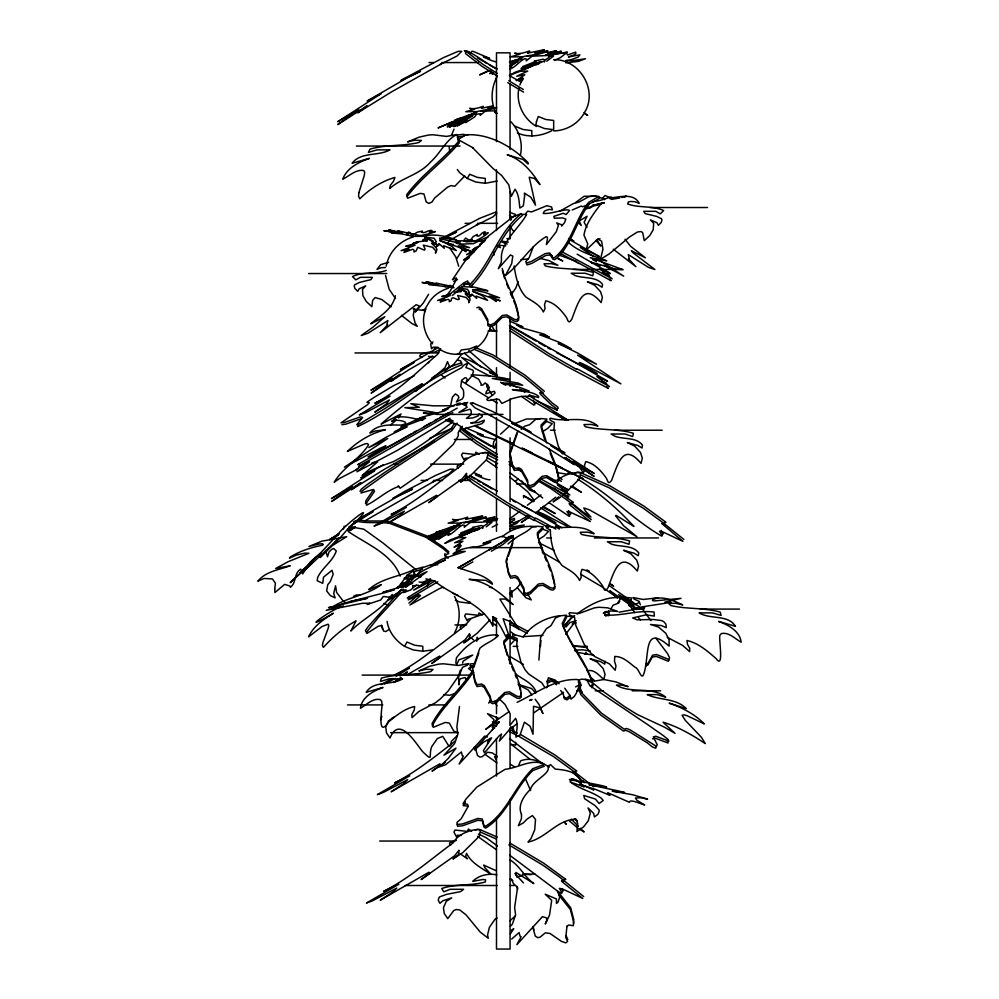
<?xml version="1.0" encoding="UTF-8"?>
<svg xmlns="http://www.w3.org/2000/svg" width="999" height="999" viewBox="0 0 999 999"><rect width="100%" height="100%" fill="white"/><g stroke="black" fill="none" stroke-linecap="round" stroke-linejoin="round"><path stroke-width="1.5" d="M515.671 742.195L515.646 745.129L510.851 744.442M573.663 923.838L573.713 919.43L570.679 907.729L557.442 890.983M514.098 265.896C515.746 276.81 518.119 288.674 525.936 297.053C532.367 301.348 539.959 304.72 543.381 311.975L545.042 308.666L544.555 304.595L545.779 300.849C554.22 302.522 560.651 309.528 565.571 316.196C568.181 319.031 567.669 325.324 571.69 319.455C578.521 301.661 583.516 281.643 601.136 302.572L602.385 297.44L600.549 291.683L594.642 285.264L587.387 281.78L597.889 284.69L602.097 287.225L602.534 284.403C596.528 276.174 583.903 278.808 575.187 275.549L571.178 273.251L585.064 273.239L592.819 275.774L593.406 272.477C577.784 267.732 561.101 269.855 545.304 265.921L544.018 263.798L551.361 263.649L557.942 265.272L548.851 260.539L540.322 258.441M538.898 660.077L540.621 637.3L546.416 628.696L550.936 625.686L555.407 618.081L560.476 615.796L566.383 615.147L562.175 623.601C570.204 645.329 587.699 662.687 593.106 685.414L591.72 687.687M540.447 646.565L540.909 640.496M566.97 926.085L565.784 937.487L567.544 941.495L565.871 942.894L561.313 941.308L550.024 933.478L545.329 932.829L539.984 937.237L537.737 937.661L535.264 936.1L532.629 926.585M414.398 308.504L413.224 315.384L415.097 322.989L417.295 326.336L411.975 323.551L401.448 315.334M466.433 405.494L466.533 404.595L464.036 405.169M357.804 425.474L357.679 426.548C394.418 409.652 424.163 379.121 462.062 364.685L461.575 362.6M459.465 706.53L456.88 727.097L457.867 734.277L454.545 743.681L443.943 755.194L456.006 748.126L448.214 758.491L439.435 766.907L445.604 764.71L461.388 751.96L462.275 755.619L463.361 756.106L459.128 764.073L484.702 736.088L487.462 736.912M520.354 155.207C523.201 143.257 519.243 130.469 510.826 121.653M519.043 87.85C515.447 102.747 523.464 118.831 536.451 126.448M414.31 573.376L414.56 571.565L422.527 569.13M365.509 503.521L365.896 500.749L373.614 489.622M563.861 627.909L563.911 625.212L569.018 621.003L572.39 616.558L565.359 616.133M492.47 730.132L493.956 719.692L487.487 713.636L498.701 718.368M498.751 722.876L498.913 721.927M380.532 719.867L381.905 716.295M510.789 220.155L511.451 217.282L515.209 215.946M469.742 636.288L470.092 634.852M343.406 528.995L344.081 526.436L345.379 526.373M544.443 62.025L544.767 60.814L523.801 69.618L532.942 65.36L523.089 68.981L529.27 66.371L521.041 68.481L541.271 61.663L522.602 66.621L535.864 61.376L534.315 61.151L543.144 59.203L545.017 59.99L548.975 57.53L548.626 56.481L553.583 56.094L546.715 61.201M482.729 528.359L483.054 527.122L461.813 536.038L471.078 531.73L461.101 535.402L467.357 532.767L459.016 534.902L479.508 527.984L460.601 533.016L474.038 527.697L472.465 527.472L481.406 525.499L483.304 526.298L487.325 523.801L486.963 522.739L491.983 522.352L486.201 526.86M566.795 616.833L562.574 625.274M471.503 114.423L478.246 111.251L483.329 110.352L485.202 111.276L480.182 115.322L480.531 113.711L476.523 114.298L474.625 116.983L465.671 122.64L467.245 120.941L457.205 125.936L459.977 123.913L453.808 126.586L462.312 122.402L472.727 115.659L452.222 125.712L460.576 120.792L454.308 123.239L464.285 118.706L455.02 121.803L476.273 113.511L475.949 112.313L468.918 116.134L467.232 115.921L471.453 114.573M510.789 66.933L511.9 67.108L510.164 68.981C516.121 66.721 519.53 60.927 524.85 58.679L526.585 59.116L526.198 60.902L531.743 56.419L529.682 55.395L524.05 56.394L515.422 60.652M453.346 526.823L454.945 525.973L449.75 527.872L451.623 528.109L459.503 523.838L459.865 525.187L436.063 534.477L446.441 530.993L435.264 536.076L442.282 533.341L432.929 538.848L455.894 527.584L444.23 535.127L434.702 539.822L441.62 536.838L438.511 539.085L448.626 533.329L449.762 533.503L448.002 535.402C454.033 533.104 457.492 527.247 462.887 524.962L464.635 525.412L464.235 527.21L469.867 522.677L467.769 521.64L462.075 522.639L453.321 526.972M460.339 670.104L458.578 675.986L458.866 684.864L458.891 681.468L460.314 678.771L465.184 677.534L466.258 679.682M386.213 266.134C388.736 252.198 399.662 240.821 413.236 236.975M425.899 308.753C420.829 320.492 424.263 334.44 432.517 343.818M480.369 244.63L482.43 242.769L479.532 240.397L488.036 236.875M518.831 764.884L520.591 760.913C530.631 756.668 540.846 761.775 549.3 767.157M462.562 663.099L463.211 661.138L472.714 655.082L458.916 659.815L456.768 664.323L455.819 662.949L456.393 657.891C465.846 645.179 480.869 633.553 497.589 635.064M542.307 431.843L547.827 428.309L552.247 423.651L545.554 421.054M487.987 332.617C481.818 351.049 457.542 360.314 440.809 349.975M395.367 295.716C392.744 309.016 380.269 315.796 370.729 323.813L384.827 316.745L373.027 327.11L361.251 335.527L367.807 333.329L387.874 320.579L386.963 324.238L387.712 324.725L380.232 332.692L416.146 304.707L419.28 305.944L415.259 312.038L423.201 303.159L428.546 294.343M518.181 281.568L515.796 288.112L511.063 294.83L512.137 292.045M471.54 287.312L472.564 284.415M510.439 452.884L517.132 433.991M507.217 559.153L506.193 562.05L508.479 573.751L510.576 578.159L515.222 577.484L517.794 579.058L523.901 589.934L523.938 593.93L526.323 595.342L530.307 593.756L538.361 585.926L542.932 585.277L550.511 589.685L553.021 590.109L554.857 588.536C554.47 568.681 540.759 552.135 537.312 532.829L543.181 526.835L537.262 526.261L531.83 527.16C526.473 532.817 519.105 534.715 513.399 539.835L506.193 560.177L508.479 571.878L510.576 576.286L515.222 575.599L517.794 577.172L523.901 588.049L523.938 592.057L526.323 593.456L530.307 591.87L538.361 584.04L542.932 583.391L550.511 587.799L553.021 588.236L554.857 586.663M508.254 556.243L512.887 543.169M473.676 667.557L478.821 653.034M533.316 246.741L529.183 257.63L525.749 261.626L526.598 263.037L531.418 261.438L545.179 253.621L549.687 252.972L552.435 257.367L554.245 257.804C571.378 244.193 575.112 219.33 588.623 202.397L598.888 196.403L594.255 195.829L588.773 196.728L579.07 202.01L573.339 203.584L559.565 211.351M579.757 684.377L576.46 692.894L574.35 696.378L570.991 699.15L570.179 695.816L564.735 688.199M456.868 258.529L462.5 249.563M427.347 586.001L430.045 579.158M451.448 135.352L454.021 129.133M497.277 76.161C491.171 87.5 490.109 101.736 496.141 113.324M454.483 632.929C460.739 621.665 460.739 607.617 454.483 596.353M519.842 84.977L522.814 78.059M584.527 112.487C598.413 90.372 579.47 58.866 553.671 59.678M388.536 720.741L385.714 727.147L386.513 732.904L390.035 738.036C399.051 715.184 415.547 742.794 422.427 751.448C434.24 762.724 428.159 756.006 431.655 746.753L437.325 738.598L442.732 736.325L449.001 746.34M489.011 740.022L487.512 743.418L489.947 738.348M461.913 286.638L474.425 287.175L486.888 290.334L487.924 290.959L478.708 289.448L472.515 289.66L485.239 292.507L499.587 297.789L489.335 296.066L500.274 300.861L494.218 298.988L496.403 301.486L490.184 297.565L472.539 291.271L482.455 295.741L487.599 300.399L476.136 296.066L476.685 298.351L471.778 294.118L471.678 295.567L469.455 297.015L470.142 295.18L468.643 293.032L469.518 292.52L467.495 289.273L459.215 288.137L461.313 291.508L454.233 292.332M428.496 362.874L429.008 361.825M546.59 687.787L547.689 685.576L547.215 681.505L548.426 677.772L555.082 680.044L559.165 683.716M584.964 654.295L586.001 652.297L587.037 653.995M652.946 599.525L652.447 600.461L654.17 600.948L681.006 598.351L664.909 602.11L671.003 602.36L641.608 606.955L635.252 608.316L644.742 607.617L619.105 612.187M656.455 746.615L655.581 748.201L652.172 746.802L647.24 742.794L629.595 731.917L625.849 730.344L623.401 731.031L600.574 714.922L580.756 694.58L578.896 688.761M568.406 620.629L565.584 625.674L565.896 627.047L569.979 622.539L576.236 620.641M450.561 405.831L452.422 397.152L455.419 393.906L458.241 395.879L458.916 397.477L456.443 401.935L462.325 398.901L463.598 396.503L463.698 393.019L463.399 390.147L460.739 386.538L461.713 380.119L465.084 377.734L466.321 377.959L467.182 379.495L465.996 382.767L471.953 375.836L473.464 371.616L472.927 370.154L465.921 367.545L467.782 363.024L464.098 364.935L461.501 367.857C432.005 382.804 405.719 402.522 381.094 424.113L401.049 413.986L398.738 417.907M457.305 169.518L459.752 172.727L467.232 178.459L469.68 174.238L477.21 177.36L485.289 178.421L485.289 183.304L497.127 181.044M387.1 621.403C388.636 631.843 395.729 640.771 404.508 646.328L406.98 642.045L414.61 645.204L422.802 646.291L422.802 651.223L432.267 649.974M423.451 419.605L423.988 417.407L419.655 418.256L400.774 426.873M489.547 329.046L490.397 327.647M488.998 330.931L489.847 329.52M591.308 686.013L592.707 683.728M589.173 204.283C575.661 221.216 571.928 246.079 554.795 259.69L552.984 259.253L550.237 254.845L545.716 255.494L531.967 263.324L527.147 264.91L526.286 263.511M454.37 423.451L450.974 428.908L385.364 472.028L367.732 484.178L361.451 489.048L360.002 491.321M427.285 305.307L424.962 309.028L422.465 310.302L413.236 309.053M475.049 348.913L476.873 346.004L469.518 348.938L461.313 349.937L459.215 353.309L456.955 354.458M610.776 608.965L613.174 605.157L617.345 603.571L620.704 598.301L625.549 597.402L631.53 597.976L630.881 602.11L629.145 604.595M546.915 420.991L541.046 426.985L544.58 439.26M543.181 528.708L537.312 534.702L541.233 548.351M509.627 637.125L503.771 643.119M488.661 703.109L491.146 699.213M465.409 801.985L463.124 805.594L467.744 806.131M618.406 603.346L619.755 601.236M462.337 426.336L458.204 432.679L458.366 435.689L453.346 444.28L426.448 470.104L400.087 488.286L398.801 486.438C386.85 490.409 377.572 499.987 366.458 505.207L366.845 502.422L374.55 491.308L373.251 489.51L360.939 492.994L362.387 490.721L386.313 473.701L451.91 430.581L457.08 423.139M408.903 603.134L418.269 594.705M669.355 659.69L668.281 661.251L656.368 656.418L652.247 657.067L647.976 664.897L645.891 665.958M422.589 241.258L424.45 238.973L426.123 238.861L429.395 239.71L437.525 244.98L431.481 243.182C433.067 245.092 438.461 248.826 436.625 250.724L435.427 253.159L435.839 250.949L432.642 247.302L423.351 245.142L425.062 249.113L424.438 250.187L417.694 247.29L416.133 250.949L413.961 251.985L414.123 250.299L412.799 249.238L403.996 252.435L404.995 250.786L409.128 249.35L401.086 250.637L415.047 245.205L405.731 246.291L406.481 245.979L417.045 243.069L417.894 241.808L427.285 240.722L424.65 237.712L424.962 237L434.115 238.249L436.363 241.845L435.389 242.407L437.038 244.78L436.288 246.803L438.748 245.205L438.848 243.594L444.28 248.276L443.668 245.766L456.343 250.549L450.661 245.392L439.697 240.459L459.203 247.415L466.071 251.736L463.648 248.988L470.342 251.061L458.266 245.754L469.592 247.665L453.721 241.82L439.66 238.674L439.747 238.037L446.503 238.449L456.705 240.11C446.416 235.901 434.665 233.828 423.588 235.901L433.079 240.934L431.83 241.283M427.859 304.383C432.13 296.228 439.972 290.871 448.601 288.124M457.067 292.008L458.753 289.922L460.264 289.822L463.224 290.597L470.579 295.367C457.792 290.484 472.477 297.44 469.767 300.562L468.681 302.772L469.055 300.761L466.158 297.465L457.754 295.504L459.303 299.101C457.567 301.648 451.186 293.856 451.223 300.761L449.263 301.71L449.413 300.175L448.201 299.225L440.247 302.098L441.146 300.624L444.892 299.313L437.612 300.474L450.249 295.567L441.808 296.541L450.674 294.006M496.041 438.324L493.668 441.758L493.094 446.815L494.055 448.189L496.191 443.681M631.156 600.224L628.558 603.97L634.852 612.649M555.769 497.177L535.926 512.674M461.975 353.821L453.633 364.473L444.605 370.891L449.463 366.383L447.477 361.65L445.017 367.719L427.535 382.555L415.209 391.446L422.652 385.339L421.366 384.103L374.812 412.088L386.126 404.133L389.373 399.975L365.534 412.724L359.24 414.922L390.109 396.141L374.8 403.209C398.788 391.133 417.157 371.591 437.462 354.495L440.684 348.688M521.416 81.468L523.201 78.946M461.201 545.504L459.39 548.051L456.193 550.062L460.277 544.517L454.033 547.227L462.937 541.246L454.632 542.769L465.784 537.562L458.254 537.699L444.83 543.381L450.137 539.947L467.457 533.503L461.7 534.028L472.777 530.944M472.165 671.228C460.327 689.922 442.332 704.183 431.98 723.825L433.054 725.386M473.339 671.865C461.301 691.058 442.919 705.656 432.267 725.699L433.329 727.272L445.254 722.439L449.363 723.089L453.633 730.918L456.768 732.504M459.652 121.766L461.625 120.342M442.107 533.266L435.102 538.623L435.389 537.225L430.719 540.147M565.659 634.303L573.538 623.875L575.574 622.852M392.257 594.393C381.818 610.227 363.773 617.757 350.886 630.993L356.019 620.866C343.743 627.559 332.767 636.987 323.426 647.364L322.402 645.554L322.864 642.732L328.284 627.984L328.783 625.137L327.972 624.238L322.103 626.485L308.616 636.85C313.349 626.111 323.826 619.243 333.454 613.224C292.869 636.775 334.802 607.005 343.444 605.931M575.374 621.353L572.19 624.013L576.036 622.864M583.491 114.273C577.135 124.475 565.646 130.707 553.671 130.906M521.366 582.454L516.745 588.274L509.527 593.631M509.989 920.816L514.922 916.245M518.281 478.858L515.259 481.418M397.527 588.423L407.317 574.962L412.112 571.815L413.136 569.905C398.576 576.985 381.318 578.184 368.681 589.647L381.281 584.615C367.595 594.979 349.113 596.865 334.403 605.781L332.767 608.816L340.884 604.358L352.497 600.774L350.574 601.848M510.364 933.84L513.748 928.708L511.188 930.406M470.554 52.922L471.978 51.236L473.663 51.561L489.647 58.392C473.613 53.022 492.982 61.688 495.779 61.726M403.621 587.037L414.66 574.025M406.593 586.488L415.621 575.836L413.349 571.553L413.598 569.755L422.889 567.132M464.685 176.011L454.82 186.276L450.999 185.589L447.564 187.163L434.627 198.039L431.918 202.048L428.771 203.446L426.161 201.86L423.988 194.031L420.217 193.381L407.667 198.227L407.03 196.653C422.102 176.573 443.181 162 459.34 142.82L457.767 139.073L457.954 136.826L463.798 136.251M489.897 619.904L477.435 633.016L466.183 641.508L463.648 642.869L469.33 638.373L469.53 633.641L465.197 639.697L431.78 663.423L440.197 657.33L439.622 656.093L406.481 675.187M412.612 583.428L383.054 592.182L394.23 589.785L386.064 592.357L353.946 600.661L367.52 598.189L365.347 598.838L328.534 607.617L340.159 606.068L326.236 610.327L362.375 603.296L369.942 603.246L367.108 604.445L380.631 600.024L383.366 596.465L386.775 596.915C389.41 598.401 397.614 593.543 400.512 590.397L405.182 589.922L406.118 590.958L403.271 592.519L404.82 592.145L410.726 589.922L414.86 586.051L412.662 585.839L418.269 585.202L419.143 586.475L423.439 583.728L421.665 582.305L419.081 582.042M523.189 636.987C531.555 624.999 545.304 617.507 559.727 615.784M601.76 202.735C594.517 212.55 585.951 222.789 583.953 235.127L587.762 243.906L586.138 250.05L597.839 238.923L601.623 241.209L602.921 249.363L601.048 256.968L598.851 260.314L609.015 254.046L629.482 237.013L637.474 232.005L640.971 231.543L642.669 232.58L644.293 240.647L649.825 235.502L653.221 229.758L653.658 223.339L650.386 219.855L656.967 222.765L658.416 225.299L661.238 222.477L661.862 220.329L661.663 218.893L656.718 216.408L645.217 213.624L643.731 211.326L655.781 211.313L660.289 213.848L663.661 210.552C652.384 205.457 639.285 208.204 627.684 203.996L628.408 201.873L630.719 201.486L634.889 201.711L639.185 203.346C634.09 192.782 619.58 197.028 610.676 197.877L605.107 195.542L603.009 197.615L604.482 199.638M519.443 81.156L522.29 77.984L516.121 80.644L524.9 74.75L516.708 76.261L527.722 71.116L520.279 71.254L509.865 75.2L515.122 72.24L529.37 67.108L523.688 67.62L537.337 63.886M433.004 341.933L430.644 344.031L431.543 348.763L433.354 347.128L438.062 347.29M396.378 595.004L368.231 626.535L365.422 630.569L365.946 631.605M399.5 591.608L401.573 589.348M400.462 593.431L378.609 617.182L366.383 632.379L366.908 633.428L378.459 626.136L381.868 625.586L383.579 631.068L385.889 631.568L388.786 629.595M510.551 644.455L514.96 639.785L509.615 637.712M510.364 926.235L512.3 924.262L515.609 914.859L514.622 907.679L517.557 887.437L513.461 883.591L511.276 878.933M496.865 213.037L493.106 216.771L476.161 225.287L476.935 224.9L448.688 240.959M355.881 469.905L364.847 463.111M558.928 479.22C564.585 474.513 572.614 472.652 579.944 472.377L580.719 472.689L579.383 478.921L562.974 495.467M522.589 215.26C499.375 233.778 491.983 265.447 471.166 286.114L469.867 286.164L469.218 283.803M502.135 536.888C511.238 528.708 524.3 525.062 536.463 526.71M500.499 434.203L509.602 425.886M493.518 72.802L492.182 74.076L493.106 73.664M521.178 429.345L524.575 426.286L529.62 424.712L535.564 419.43L540.996 418.544L546.915 419.105L541.046 425.099L546.715 442.957M569.368 619.767L574.637 615.584M498.276 635.564C492.919 641.221 485.551 643.119 479.857 648.251L472.639 668.581L474.937 680.282L477.035 684.69L481.68 684.015L484.253 685.589L490.359 696.465L490.397 702.347L492.782 703.758L496.765 702.172L504.82 694.342L509.378 693.693L516.958 698.089L519.48 698.526L521.316 696.952L521.116 692.831M566.82 926.61L568.593 925.037L573.389 925.711L573.438 921.303L570.404 909.602L559.053 895.254M506.318 538.761L501.985 542.507L489.011 550.087M452.31 295.542L465.184 284.428L468.893 282.63M390.509 424.962L396.391 419.93M558.591 478.933L556.755 480.507L554.245 480.082L546.665 475.674L542.095 476.323L534.04 484.153L530.057 485.739L527.672 484.328M507.942 543.993L514.16 538.711L513.548 537.824L510.389 538.386L502.997 544.38L491.321 551.211M519.68 511.488L510.089 518.419M405.532 673.538L407.43 671.952L400.012 675.986M511.663 939.035L519.13 932.542L520.017 936.213L521.103 936.7L516.87 944.654L542.445 916.67L546.59 917.906L546.753 920.616L545.267 924L549.525 915.121L551.698 900.286L545.229 894.217L556.443 898.95L556.493 903.458L558.029 902.097L559.74 897.04L557.554 891.195M528.583 517.245L521.278 522.44L529.845 516.783M570.092 695.441L566.608 698.214L563.923 697.077M570.491 697.115L567.007 699.887L564.335 698.763L562.899 692.332M516.808 723.925L509.502 729.57L499.388 741.096L501.535 734.015L498.988 736.013L484.503 752.796L483.391 750.599L491.645 737.849L483.753 742.007L474.488 749.962L499.213 721.977L494.268 723.226L485.776 729.32L496.441 720.429L509.115 711.613M354.77 526.873L349.7 530.694L355.457 527.06M458.766 122.44L454.158 125.512L454.42 124.263L449.4 127.26L453.496 124.176L447.24 126.836L456.143 122.278L447.839 125.087L459.003 120.192L451.461 122.29L438.037 127.959L460.664 118.294L454.907 120.042L471.59 114.111M353.496 596.328L356.418 594.942L360.077 595.179M527.36 505.182L541.071 494.892M457.18 735.664L451.386 741.308L450.599 745.828M455.556 740.796C435.864 755.818 416.77 771.665 394.543 782.916L409.752 775.848L377.36 794.63L383.341 792.432L407.679 779.682L403.434 783.828L391.158 791.795L439.872 763.81L440.447 765.047L432.03 771.141L445.492 762.262M575.599 202.51L584.09 196.266L595.953 196.279M628.858 605.619L633.104 602.522L630.369 601.186M507.342 538.011L509.39 536.513L512.537 535.939L513.161 536.838M467.02 259.328L469.18 257.767M473.189 241.296C475.312 242.695 497.789 227.322 483.553 234.628L485.364 231.918C481.231 231.481 480.019 238.087 476.523 235.652L477.21 234.44L473.164 236.588L471.191 239.198L472.302 239.822L468.369 239.897L465.621 238.074L463.711 240.584L466.208 241.858L471.865 241.608M570.079 514.423L570.691 513.986L568.581 510.689M662.662 534.215L663.274 533.778L661.163 530.481M562.499 891.333L563.111 890.908L561.7 888.698M599.437 198.289L592.707 202.41M462.062 463.598L457.267 465.821L457.142 467.17L458.291 467.944M465.159 624.387L460.352 626.598L460.239 627.946L461.388 628.721M560.539 497.152L553.134 501.885L558.753 496.828M403.159 589.048L387.737 600.424L406.543 590.072M405.644 587.35L426.998 571.678L406.893 580.756L424.575 569.855L445.417 559.964L431.131 565.409L435.489 562.587L442.395 559.003L465.222 551.436L460.002 551.423L453.009 553.958C458.791 549.1 466.508 548.189 473.663 546.853C476.723 548.663 503.846 537.549 483.017 543.456L500.624 536.625L502.822 536.301L506.306 537.986L513.361 535.651L458.017 567.819M533.553 712.986L563.598 692.419M434.09 357.367L434.353 356.743L428.421 356.393M436.276 347.652L434.228 349.026L435.901 348.077M431.131 539.273L434.353 537.112L431.356 538.261M577.022 613.985C590.247 603.995 606.53 595.629 623.563 597.852M347.602 529.607L350.836 527.46L347.939 529.045M422.602 383.878L385.065 408.479L359.952 423.688L356.755 424.725L362.649 417.445L360.377 416.895L344.742 422.365L340.996 422.864L367.195 404.932L369.293 402.747L366.945 402.197L374.088 397.402L393.881 385.502L414.535 375.624M365.097 520.754L432.904 481.98L432.142 482.355L449.075 473.838L453.771 469.168L450.237 469.168L435.651 475.412L403.621 491.945L392.982 498.376L412.562 489.135L399.95 495.204L373.926 510.039L359.141 518.918L373.052 511.588L358.853 520.729M491.496 72.502L489.785 73.614L492.42 72.403M338.599 534.865L329.732 539.572L338.599 533.816M348.738 527.235L351.273 525.599M393.381 682.467L400.799 677.647M347.914 530.644L353.159 527.285M538.573 539.56L544.093 536.038L548.513 531.368L541.82 528.783M389.635 720.042L393.981 717.257L391.87 718.306M554.62 60.252L560.414 57.63L566.433 52.947L567.569 55.02L575.724 52.135L575.849 53.671L573.676 55.182L568.381 56.98L579.857 54.833L578.084 57.13L570.579 59.928L565.896 60.589L572.777 60.664L585.514 58.716L578.296 61.401L565.821 62.862M449.987 418.169L397.664 450.212L356.93 471.79L369.468 461.725L358.766 466.57L360.914 464.997L452.884 412.674M492.082 527.172L497.602 524.375M431.543 378.184L449.238 367.145L461.138 362.874L460.651 360.789L457.729 360.252M509.965 66.608L517.957 61.264L509.89 65.872M404.233 586.688L406.705 585.164M329.732 539.572L338.998 533.953M407.617 584.178L401.436 587.537M397.202 588.236L397.752 587.899L396.928 588.249M407.03 233.104L408.841 232.018L411.413 233.891L415.759 234.503L414.685 233.828L417.47 232.143L422.44 231.169L421.391 231.98C424.75 234.428 427.972 229.42 432.018 230.582L429.358 232.367C448.176 228.983 417.32 237.275 416.371 235.789M457.23 408.116L397.49 442.008L368.019 456.918L386.001 445.804L380.469 448.089L344.38 467.195L387.787 438.461L368.806 447.527L387.175 436.625L407.13 426.735L394.23 432.18L398.826 429.358L405.619 425.774L425.611 418.206L422.028 418.194L415.784 420.729L421.153 417.432L444.567 410.876L448.501 408.366L442.382 410.227L458.366 403.396L463.586 403.958L467.232 407.105L458.928 412.462L470.005 409.215L471.216 410.864L471.203 414.498L466.396 418.344L472.714 417.957L478.146 415.946L478.933 414.023L482.105 415.397L482.317 416.521L475.312 422.028L470.716 422.964L478.109 422.602L484.29 420.204L483.878 421.853L481.643 423.763L462.512 429.32L461.8 427.085L457.729 424.637L446.166 420.579M457.467 279.558L453.671 281.406M440.272 239.211L479.682 218.331L495.879 212.025M434.115 581.443L407.205 597.914L408.841 597.477M396.216 676.198L409.503 668.131L394.293 675.199C419.83 662.312 441.196 643.281 464.11 626.473L471.353 618.344L484.378 613.673M517.057 702.347C536.188 693.294 555.669 678.333 577.847 679.57L579.245 681.905M487.699 384.34L486.8 384.865L486.738 386.625L491.983 394.78M510.164 526.061L527.859 515.821M434.615 420.641L437.262 419.13M439.91 417.619L447.852 413.062M383.341 464.697L360.839 477.984L374.737 470.654L331.418 498.626L352.535 486.525L331.618 501.473L360.839 482.692L351.398 489.76L385.189 468.831L434.515 441.096M394.805 681.842L401.286 678.146M440.534 240.085L443.981 238.124M437.762 347.814L400.399 369.568L414.298 362.237L370.979 390.222L392.095 378.109L371.178 393.057L397.04 376.273L400.399 374.275L390.959 381.343L408.766 369.83L432.629 356.119M458.391 567.644L473.239 559.215M437.812 581.793L410.04 598.226L408.204 599.787L419.78 594.954L420.454 595.604L409.915 605.019L439.248 588.736L442.757 587.162L443.406 587.837M460.751 568.756L472.889 561.863M497.14 918.019L495.067 919.192L489.398 927.347L487.562 934.952L488.274 938.298L480.182 932.03L466.171 914.997L459.852 909.989L456.181 909.527L453.758 910.551L447.777 918.63L444.255 913.486L443.456 907.729L446.291 901.323L451.735 897.839L442.894 900.748L439.972 903.283L438.274 900.461L438.686 898.313L439.647 896.877L446.453 894.392L460.726 891.595L463.573 889.31L450.137 889.297L443.793 891.832L441.745 888.523C455.744 883.615 471.053 886.038 485.277 881.98L485.564 879.844L483.179 879.47L472.777 881.33C478.921 875.087 488.474 873.301 496.865 874.787M464.273 404.495L467.644 402.422L462.699 404.283M410.776 434.078L357.717 464.685L359.091 464.248M413.424 432.592L416.071 431.106M424.013 426.635L430.644 422.914M381.118 684.677L392.332 678.483M536.163 64.798L538.985 63.624M474.338 531.168L475.699 530.419M605.993 611.463L603.321 613.261L609.09 611.688M515.434 60.514L517.02 59.678L509.502 61.938M442.07 238.399L456.593 232.068L447.202 236.588M407.717 582.367L404.82 583.503M575.599 686.9L579.383 684.902M429.558 438.411L451.935 428.234M384.453 684.015L395.342 678.446M646.166 664.073L648.264 663.011L652.534 655.194L656.643 654.532L668.568 659.377L669.63 657.804L667.594 653.683L655.993 638.311M400.824 586.013L404.495 584.153M412.674 587.1L416.583 585.164M421.79 582.604L430.557 579.033L413.636 590.147L431.83 580.781M544.293 766.258L532.867 770.529C515.047 787.662 506.843 815.234 485.601 828.121L483.966 827.047L482.43 820.828L477.897 820.279L462.624 825.748L457.567 826.26L457.105 824.287M473.963 665.871L468.519 668.531L473.813 672.414M429.083 538.973L437.325 535.002L428.022 538.136L440.522 532.667L428.883 536.276M482.43 242.769L480.107 243.868L480.457 244.655M630.019 605.506L633.441 603.896L628.783 605.207M572.252 209.99L581.281 206.044L582.479 206.756L586.388 205.382L594.904 200.986C597.976 202.385 617.107 193.843 609.665 198.389L611.588 199.375L619.73 197.952M397.127 587.724L401.523 585.776L397.265 587.362M534.702 403.221L535.664 402.784M488.673 70.567L479.62 74.863L489.985 70.367M467.569 258.316L463.611 260.027L474.375 251.536L466.583 254.67L475.586 248.963L476.024 247.527L479.957 245.954M518.906 431.368L517.132 432.117L509.927 452.447L512.212 464.148L514.31 468.556L518.956 467.882L521.528 469.455L527.634 480.332L527.672 486.213L530.057 487.612L534.04 486.026L542.095 478.209L546.665 477.559L554.245 481.955L556.755 482.392L558.591 480.819L558.391 474.812L555.419 464.048L549.025 448.588M511.888 61.551L514.66 60.914L512.225 62.125L513.748 61.788L521.515 57.567L521.865 58.904L512.574 62.75L511.888 61.551L516.695 59.553M551.798 130.682C541.358 136.176 528.359 137.912 517.382 132.954M405.119 584.015L404.508 582.954L409.215 581.231L400.462 583.99M407.979 582.879L397.727 586.937M353.571 521.828L358.316 519.892C368.818 521.977 379.083 520.154 389.61 521.653L426.123 535.664L443.181 546.94L448.863 551.81M490.447 71.678L491.583 71.216M426.223 537L442.382 530.544L435.939 532.492L437.3 531.943L454.62 525.849M639.173 602.622L630.319 606.393M527.185 56.331L547.964 50.974L534.89 52.897L544.48 49.95L542.694 50.05L527.509 53.147L529.67 51.798L529.507 50.924C525.524 52.298 520.154 54.371 514.572 53.234L519.93 54.221L510.264 56.906L522.964 56.781M481.081 111.201L493.469 107.53M464.011 523.089L472.977 519.98L486.301 517.157L473.039 519.105L482.767 516.121L480.969 516.221L465.571 519.355L467.757 517.994L467.607 517.107C463.561 518.506 458.116 520.604 452.472 519.443L457.892 520.454L448.101 523.164L460.976 523.039M496.74 107.742L482.954 111.389M599.999 238.686L596.865 239.922L600.886 246.029L595.916 240.472M529.57 700.511L532.042 699.537L529.932 700.137M453.446 245.042L451.223 245.916L453.571 245.392M357.642 469.068L339.66 478.409L334.24 482.205C342.832 467.482 359.553 459.19 368.569 444.855L367.47 443.506L364.423 444.068L347.352 451.436C357.929 441.221 371.041 433.241 385.402 429.782L375.799 430.894L369.892 432.967C377.659 423.776 390.184 424.962 400.861 425.099C414.473 422.639 395.092 418.181 391.708 421.416L396.366 417.357C405.282 415.609 414.023 418.843 422.577 420.317M515.297 423.326L526.51 418.981L540.197 418.981M404.183 578.246L411.875 576.236L406.968 575.337L414.31 575.187M624.025 197.078L626.298 196.191L621.69 197.502M509.915 522.327L514.547 519.892L514.423 518.331L510.127 519.905M510.477 525.761L516.808 523.401L518.606 521.066L514.672 522.377M386.251 270.417C375.424 274.463 362.987 271.491 352.485 276.561L355.844 279.857L360.364 277.322L372.402 277.347L370.916 279.633L359.428 282.417L354.483 284.915L354.27 286.351L354.907 288.499L357.729 291.321L359.178 288.773L365.746 285.876L362.487 289.36L362.924 295.766L366.321 301.523L371.853 306.656L372.627 300.399L375.162 297.565L381.805 299.525L391.208 306.818M478.471 240.072L479.72 240.622L473.389 243.656L460.152 244.156M361.301 418.706L345.666 424.188L341.908 424.687M516.77 877.06L525.012 874.262L534.915 874.025M407.043 582.367L404.508 582.954M477.197 529.97L479.345 529.27M455.594 693.406L449.662 695.267L443.643 694.655M587.562 208.516L591.695 207.143L585.701 208.766M492.794 106.369L488.049 108.079L492.969 107.18M653.758 599.075C663.473 595.716 673.988 600.936 682.742 604.919L675.649 603.284L668.631 603.433L670.829 605.556C687.087 609.378 704.12 607.517 720.229 612.112L721.128 615.421L712.512 612.887L699.1 612.899C710.052 619.705 727.996 614.148 735.401 626.273L718.593 621.428C728.159 624.875 739.847 631.031 741.183 642.207C735.127 638.873 728.858 631.868 721.365 633.566L719.992 635.077C718.306 637.387 724.525 670.379 716.033 658.541C707.479 651.073 698.264 642.994 686.937 640.496L687.437 644.243L689.735 648.314L689.622 651.61L682.754 645.479L667.245 637.325M510.551 63.349L512.574 62.75M601.123 203.983L585.352 208.304M476.823 307.717L479.021 307.093L481.593 308.679L487.712 319.555L487.737 325.437L490.134 326.835L494.118 325.249L502.172 317.432L506.73 316.77L514.31 321.178L516.833 321.616L518.656 320.042L518.469 315.921L515.859 306.493M451.96 422.24L452.347 422.14C433.666 436.738 414.248 450.674 393.231 461.725C382.492 465.522 371.74 469.355 362.125 475.574L377.61 461.8L372.028 462.737M482.904 453.022L485.002 452.447L489.073 453.346L497.227 457.305M575.486 472.814L577.584 472.24L581.655 473.139L609.877 485.826L643.993 506.156L665.958 522.265L664.635 522.202M475.324 829.932L477.435 829.357L481.493 830.256L497.265 837.112M465.422 292.02L466.558 291.708L459.215 288.137M652.559 738.785L654.994 738.136L668.056 742.981L667.419 741.408M546.965 681.306L551.323 679.445L554.22 680.744L556.83 684.228M547.377 682.979L551.723 681.131L554.632 682.429L556.368 684.74M604.42 202.884L592.157 205.582L604.395 202.572M587.275 670.841C594.018 668.818 599.263 675.586 603.783 679.482L615.896 681.905L628.121 686.638L621.478 685.002L616.47 685.164C631.131 694.118 652.197 685.888 665.646 697.14L657.067 694.605L647.252 694.617C659.74 700.524 675.998 697.976 686.226 708.591L669.168 703.146C682.08 707.604 694.705 714.085 704.345 723.938L687.437 715.871L684.053 714.834L682.092 715.296L685.252 720.304L701.448 737.337L705.244 743.606C692.182 734.902 678.159 726.773 663.099 722.215L675.024 733.341L664.497 727.197L637.275 714.485L624.862 706.817L601.398 690.147L593.044 683.079L585.114 679.295L594.28 681.168L603.783 679.482L605.044 674.35L603.196 668.593L597.302 662.187L590.047 658.703L600.536 661.6L604.745 664.135L605.194 661.313M463.936 284.553L468.743 283.379L464.51 283.816M605.019 615.384L609.165 614.422M462.987 403.284L465.484 402.709M449.75 527.872L452.435 527.26M493.244 105.782L481.368 108.317L483.316 107.093L483.179 106.306C479.57 107.542 474.712 109.428 469.667 108.391L474.513 109.291L465.771 111.713L477.26 111.601M497.664 518.568L483.841 521.128L496.853 519.817M605.694 615.896L608.603 615.272M653.621 598.651L658.254 597.764L643.206 599.45L632.991 597.564L634.278 599.175L639.173 601.361L640.359 604.82M456.743 405.307L460.539 404.383L460.052 403.072M426.123 238.861L422.777 239.885L427.285 240.722M457.704 290.259L460.264 289.822M496.653 520.392L482.292 522.165L469.967 522.452L484.453 518.131L485.726 518.818L494.992 516.883L492.669 518.269L486.663 519.48L495.267 518.394M605.169 615.471L608.229 614.997M485.064 240.597L480.981 241.171L484.49 241.683M422.465 310.302L425.549 309.865M448.314 244.393L450.974 244.031M578.846 263.486L559.665 252.909M454.021 287.712L428.983 284.478L433.816 284.403L422.003 282.467L435.951 284.415L425.974 281.793M456.443 840.284L449.687 842.731L449.575 844.08L450.724 844.854M509.415 522.976L513.361 522.527M467.107 458.104L464.922 458.341L464.073 459.965L461.513 455.232L462.637 453.134L475.062 454.495L475.936 452.16L479.22 454.233M511.438 526.972L524.338 524.999L517.032 527.722L509.765 528.871M470.192 618.881L468.007 619.118L467.157 620.741L464.61 616.008L465.734 613.91L478.146 615.272L479.033 612.936L482.317 615.009M522.739 874.1L531.118 874.712M519.73 876.273L522.465 875.986M521.041 259.653L528.471 258.891M474.562 663.561L470.092 663.998L470.741 668.119M470.367 665.871L473.351 665.584M388.661 262.312L380.731 264.623L376.96 269.368L381.243 267.732L385.427 267.507M454.22 405.769L433.229 405.831L410.764 403.658L419.318 407.28L404.832 407.667L433.891 412.262L437.799 413.636L423.364 412.924L430.032 414.485M453.346 244.305L448.464 244.655M457.043 243.469L457.842 243.406L456.456 243.294M455.644 242.357L460.314 242.058L455.956 240.834L478.971 240.821M496.303 110.814L485.289 111.076M405.656 579.033L410.027 578.833M574.812 650.074L582.742 649.825L590.297 650.998M450.062 287.063L452.809 287.038M429.021 62.562L433.766 62.562M441.733 62.562L478.409 62.562M356.368 146.054L460.077 146.054M649.862 207.517L707.542 207.517M465.072 223.339L469.805 223.339M477.447 223.339L497.652 223.339M573.463 269.443L622.252 269.443M308.604 273.539L386.738 273.539M487.962 331.069L496.94 331.069M354.97 352.934L438.823 352.934M436.101 414.398L502.997 414.398M550.437 430.219L555.194 430.219M614.585 430.219L662.175 430.219M454.395 439.473L472.127 439.473M393.594 464.135L397.827 464.135M430.569 464.135L463.673 464.135M421.041 480.419L427.497 480.419M433.416 480.419L442.47 480.419M458.678 480.419L470.429 480.419M516.495 483.928L525.212 483.928M546.703 537.949L551.46 537.949M594.393 537.949L658.441 537.949M470.017 547.627L542.507 547.627M632.379 609.09L644.043 609.09M700.199 609.09L739.472 609.09M454.957 624.912L466.77 624.912M513.161 646.353L517.907 646.353M574.525 646.353L587.312 646.353M362.15 675.099L469.23 675.099M576.823 690.809L580.232 690.809M595.267 690.809L603.321 690.809M632.205 690.809L660.601 690.809M347.527 704.919L382.767 704.919M428.908 704.919L446.69 704.919M390.634 732.642L458.291 732.642M379.72 841.046L454.57 841.046M405.269 885.501L497.302 885.501M510.027 885.501L514.435 885.501M422.852 236.301L413.349 236.376L401.61 233.878L391.558 232.954L396.89 232.867L383.841 230.719L399.25 232.867L388.698 229.882L402.247 232.63L397.777 230.844L423.713 236.363L422.465 235.727M448.588 242.395L447.577 242.67L448.226 242.869M490.034 479.645C487.699 481.043 464.41 470.429 481.668 476.248L474.063 472.652M520.741 214.223L526.723 214.523M572.452 645.666L586.775 647.552M572.052 502.397L573.376 502.472L553.933 488.161M683.853 539.448L664.897 524.15L661.675 523.464L682.916 541.321L662.774 531.905L659.515 531.256L662.337 535.664L661.725 536.101C632.167 519.255 608.778 492.744 578.633 476.948M575.387 770.903L576.71 770.978L554.745 754.857L520.629 734.527M564.472 879.32L565.809 879.382L543.831 863.273L509.727 842.944M542.969 635.352L522.202 636.713L513.436 634.377L512.499 634.84L513.086 636.45L517.145 638.636L516.708 645.691L521.016 662.374L525.287 670.042L528.596 673.963L541.77 682.742L544.692 687.262M472.764 374.8L491.958 376.173L504.745 378.221L509.502 379.595L492.295 378.521L518.019 383.042L522.689 385.264L507.317 383.042L501.51 383.117L520.054 387.5L529.033 390.971L512.362 389.585C521.028 391.97 531.231 390.509 538.661 396.341L538.536 397.565L533.216 396.141L521.078 396.416L512.012 398.651L501.898 403.446L499.238 399.687C495.816 397.54 487.062 402.897 486.8 399.163L493.169 394.792L495.079 392.994L494.717 391.958L494.168 391.308L485.801 393.781L486.338 391.571L489.398 387.774L487.974 385.477L485.189 382.904L482.992 384.927L480.931 385.302L481.331 384.203L478.621 379.195L470.979 375.05M410.489 235.452L413.386 235.689M437.737 564.735L431.106 564.685L422.053 567.894L417.07 575.524L420.829 576.96M506.668 634.964L509.627 635.239L503.771 641.233C507.205 659.952 519.867 675.998 521.316 695.079L519.48 696.64L516.958 696.216L509.378 691.808L504.82 692.457L496.765 700.287L492.782 701.872L490.397 700.461M593.893 655.244L577.834 652.459L574.625 650.561M506.868 238.524L509.927 238.911M489.385 587.237L492.082 587.574M576.935 780.231C550.486 777.297 602.572 784.302 606.63 787.212L588.948 784.69L618.456 790.946L624.637 792.532L612.237 791.158L632.504 794.717L647.602 799.138L640.946 797.714L635.426 797.989L636.825 800.224L644.68 805.007C640.933 804.133 629.432 798.426 629.482 802.309L609.602 793.531L607.529 792.881L609.952 795.354L595.416 789.347L579.919 784.477L584.278 786.875L570.504 782.13M485.289 183.304L475.949 182.068L467.232 178.459M422.802 651.223L413.336 649.974L404.508 646.328M502.197 241.246L508.279 242.095M580.794 780.743L583.478 781.168L581.618 780.793M461.313 291.508L457.23 290.759M445.641 419.83L453.259 421.029L448.551 418.756M556.942 472.602L567.644 474.288L568.518 471.953L571.803 474.026M505.819 245.866L499.2 245.23L500.337 247.665L497.14 246.016M448.926 285.639L450.886 285.889L449.912 285.277M452.784 286.688L436.613 283.167M467.782 135.265L463.374 134.365L457.542 134.94L457.342 137.188L458.916 140.934C442.769 160.115 421.678 174.688 406.618 194.768L407.242 196.341M571.453 778.721L574.35 779.345M444.38 286.376L446.116 286.75M461.251 835.401L457.342 835.251L456.493 836.875L453.946 832.142L455.069 830.044L467.482 831.405L468.369 829.07L471.653 831.143M427.023 281.855L438.661 284.191L435.751 283.341M425.849 578.883L435.089 581.043L434.228 580.806C453.296 596.615 481.58 602.385 492.819 626.173L492.807 616.97C499.138 622.227 502.41 630.182 506.218 637.287L508.316 633.778L503.134 618.768L510.976 621.753L519.08 629.607L499.862 599.088L505.282 599.025L513.136 604.545C500.599 593.119 486.588 581.218 469.08 579.358L485.789 580.357L492.495 584.153L491.808 582.579C482.617 573.751 469.405 572.227 458.054 567.482M497.052 757.117L494.567 756.655L495.941 759.502M474.975 347.427L492.757 354.82L525.012 375.162L544.368 391.271M474.113 349.3L491.908 356.705L524.15 377.035L543.506 393.156L539.735 392.47L540.309 394.043L551.448 404.92L556.905 408.928L557.367 410.327L537.112 400.911M406.418 234.378L408.566 235.052M606.543 383.229L602.497 381.543M495.005 439.473L481.168 435.951L477.235 433.441L483.366 435.302L467.382 428.484L465.696 428.159L464.273 429.832L460.564 428.434M518.344 684.427L531.63 688.561L535.726 693.069L536.038 691.695C532.392 682.629 522.39 679.332 515.209 673.651M597.402 196.741L604.632 199.076M496.328 838.998L480.556 832.142M501.81 241.92L507.205 244.056M559.028 255.045L576.798 261.538M515.422 214.435L509.715 212.337M509.777 321.141L522.927 326.898L516.795 325.037L520.729 327.535L544.143 334.091L549.512 337.4L543.269 334.865L539.797 334.777L559.677 342.445L566.47 346.029L571.078 348.851L558.166 343.406L578.121 353.296L596.503 364.198L577.522 355.12L620.916 383.866L584.84 364.76L579.295 362.475L597.277 373.589L560.377 354.745M383.778 603.421L387.999 604.982M517.694 735.664L553.796 756.743L575.774 772.851L572.427 772.165L584.353 782.642M469.318 52.46L464.385 50.587L466.808 52.123M514.822 873.526L515.934 873.975L516.096 875.599M494.642 112.313L497.127 113.337M514.585 126.011L522.914 129.47L531.843 130.644L531.843 136.026M452.472 593.181L458.104 595.516M455.319 600.224L459.503 601.947L469.967 603.334L469.967 601.935M489.722 329.233L495.092 331.431L491.346 325.312M568.518 238.586L573.851 241.121L569.243 238.299M496.878 375.874L489.522 372.477L495.929 374.687M535.589 512.375L556.031 522.939L538.049 511.825L543.581 514.098L568.831 527.16M512.287 443.556L510.402 442.669L512.774 443.806M522.652 448.451L527.46 450.761M602.609 272.565L609.315 275.512L607.155 273.938M474.887 425.437L513.773 444.056M561.6 489.323L566.982 491.645L564.822 490.072M559.627 527.747L555.631 525.861L559.203 529.12M578.396 262.874L611.151 280.744L609.527 279.158M521.89 448.176L547.502 460.701M475.536 426.311L583.066 478.746L547.852 461.014L556.905 465.347M487.362 457.779L497.589 463.623M538.473 542.619L554.383 550.474M493.056 619.805L496.978 621.678M491.995 726.897L494.605 728.146M478.471 834.065L486.313 837.811L497.415 845.991M580.706 475.024L608.94 487.699L643.044 508.041L665.022 524.15M488.124 455.232L497.652 459.852M492.582 616.67L496.653 618.643M492.395 721.852L496.478 723.825M492.819 724.387L495.541 725.711M510.439 465.259L513.049 466.533M531.705 510.539L521.603 505.407M510.539 622.252L528.259 631.493M509.602 624.125L527.322 633.378M509.478 729.332L517.32 733.154M509.852 731.855L516.383 735.027M557.879 479.595L561.426 481.318M528.533 451.286L532.23 453.096L530.656 452.297M538.473 514.148L544.33 516.933L539.722 513.586M522.789 448.426L529.345 451.66M548.826 461.351L562 467.869M581.406 784.527L593.656 790.034L592.744 788.623M549.762 254.47L552.36 255.781M557.579 258.379L562.799 260.989L557.904 258.466M542.919 507.28L555.244 513.536L543.194 506.243M592.657 259.603L596.44 261.538M568.643 239.173L599.275 256.468L580.294 247.402L592.944 256.094M524.625 496.241L534.153 501.223M597.002 264.248L600.062 265.871L596.228 263.386M518.369 684.802L528.084 689.884L531.918 694.892M570.529 486.226L581.368 492.27L572.302 486.014M603.758 265.185L623.701 276.136L596.778 258.529M580.531 574.113L601.236 586.388L617.569 597.902L609.715 590.834L612.949 592.832L636.625 609.615L635.139 607.417L618.631 594.667L639.285 606.78L609.427 585.751M547.714 347.777L550.249 349.175M556.58 352.659L559.115 354.046M540.409 478.708L569.867 494.992L557.317 484.927L568.031 489.76L546.853 477.147M539.36 480.581L568.818 496.878L567.195 495.292M512.799 500.611L515.334 501.998M555.856 529.07L538.711 519.642L535.414 518.069L535.352 518.756L507.267 502.634L468.469 477.322M548.214 527.322L534.365 519.942L534.303 520.629L506.218 504.52L474.063 484.19L464.91 476.785M525.324 396.416L565.222 420.117M495.779 870.554L483.666 865.072L485.039 867.906L490.846 874.175C482.117 868.368 471.303 863.161 466.545 853.383L465.646 856.293L467.345 858.828L460.389 853.87M509.34 75.549L521.253 82.255M577.172 254.196L608.204 272.065L610.364 273.626L599.65 268.793L612.2 278.858L562.05 251.81M497.377 491.171L469.567 475.299M510.626 498.613L561.863 527.759M532.03 338.773L536.076 341.059M492.12 488.886L482.804 483.553M398.039 485.989L399.15 486.613M497.415 68.819C486.451 64.123 477.322 55.444 466.545 50.874L466.645 51.773L483.091 64.46L497.24 73.402M510.826 325.949L605.431 379.782L607.592 381.356L596.878 376.511L609.427 386.576L579.969 370.292L576.66 368.718L576.61 369.405L548.513 353.296L509.715 327.984M495.104 448.002L471.266 434.353L462.762 428.371M584.403 113.486L587.649 115.36L583.866 112.587M484.165 61.901L486.813 63.424M489.46 64.947L496.078 68.756M530.681 338.012L509.403 325.599M491.221 399.463L497.277 402.947M479.208 439.572L491.121 446.428M477.51 480.519L480.157 482.03M490.097 376.236L475.524 368.643L461.588 357.467L470.154 360.602L496.603 374.912M500.536 382.267L505.756 385.277M461.426 381.031L488.611 397.852M542.332 552.285L559.465 562.187M523.314 89.473L508.816 80.719M523.613 92.133L507.767 82.605M510.114 383.529L516.858 387.437M508.966 461.7L511.65 463.261M509.253 464.36L514.635 467.482M517.332 469.043L521.366 471.391M586.913 569.905L589.435 571.378M538.761 342.582L545.167 346.328M487.737 323.551L490.134 324.962L494.118 323.376L502.172 315.547L506.73 314.897L514.31 319.305L516.833 319.73L518.656 318.157C517.582 300.449 505.856 285.589 502.297 268.419M510.377 656.743L523.488 664.485M510.614 764.46L514.547 766.782M510.202 879.07L512.824 880.619M517.669 468.693L521.603 471.041M538.661 481.206L550.461 488.249L566.87 499.95L572.439 504.358L569.093 503.671L570.167 505.244L590.322 521.528L570.192 512.112L566.933 511.463L569.755 515.871L569.143 516.308L548.776 502.534M508.778 844.817L542.894 865.159L559.303 876.86L564.86 881.268L561.513 880.581L562.587 882.154L582.754 898.438L562.612 889.035L559.353 888.373L562.175 892.781L561.563 893.218L558.291 891.645L509.665 855.194M477.472 57.892L482.829 61.101M465.834 431.605L477.872 438.811M469.493 475.749L474.85 478.946M529.545 395.042L533.891 397.664L529.982 395.304M519.555 389.011L524.775 392.157M568.094 420.354L553.384 411.888L564.972 419.368M579.27 829.095L584.14 831.98L580.407 828.321M479.021 308.978L481.593 310.552L487.712 321.428M496.99 762.824L485.714 754.869M610.389 584.09L613.661 586.126L609.815 583.703M497.477 76.099L482.042 66.334L465.596 53.659L465.497 52.76M497.39 454.383L476.81 441.371L460.364 428.696L460.264 427.797M497.627 457.08L475.761 443.256L459.315 430.569M528.646 395.354L568.156 420.292M558.266 477.085L562.1 479.52M570.604 526.948L540.609 507.804M577.822 479.258C598.838 492.395 617.432 508.454 633.978 526.461L616.108 515.334L615.571 515.859L623.613 525.774L636.912 536.725L589.61 509.915L583.816 507.954L585.189 510.789L591.008 517.057L582.679 511.913L571.628 502.959M486.451 460.264L497.065 467.707M491.958 622.652L496.69 625.948M477.659 836.375L496.54 849.824M473.801 747.589L476.024 749.075M589.86 676.623L594.355 680.431M593.693 786.75L574.437 771.865M565.871 457.829L579.058 466.608L583.316 472.752L584.964 469.443L584.49 465.372L585.714 461.625C594.143 463.299 600.574 470.317 605.506 476.973C608.116 479.82 607.604 486.101 611.625 480.244C618.456 462.437 623.438 442.432 641.058 463.349L642.32 458.216L640.484 452.46L634.577 446.041L627.322 442.557L637.824 445.467L642.02 448.002L642.469 445.179C636.463 436.95 623.838 439.585 615.109 436.326L611.101 434.028L624.999 434.016L632.742 436.551L633.329 433.254C617.707 428.509 601.036 430.631 585.227 426.698L583.94 424.575L591.283 424.425L597.877 426.049C584.128 414.448 565.996 422.889 550.711 418.244L549.775 418.706L550.362 420.317L554.42 422.502L553.983 429.558L558.304 446.241L562.562 453.908M533.266 501.735L523.526 495.541L523.626 497.827M497.302 756.368L492.282 752.896L487.587 752.247L482.242 756.655L479.995 757.08L477.522 755.506L475.137 747.352M509.865 477.16L527.747 491.745L534.328 500.524M510.814 636.438L517.232 640.933M511.063 744.155L530.019 759.265M509.84 330.706L547.464 355.169L567.644 366.87L608.379 388.461L606.755 386.875M509.502 215.222L512.574 217.47M509.915 472.714L542.694 497.964M510.539 631.68L515.472 635.314M509.552 738.486L543.606 764.597M346.516 603.483L343.107 600.948L336.613 592.444L335.552 585.801L333.703 593.568L335.14 597.864L330.407 595.641L326.661 590.996L327.747 584.74L330.319 581.48L333.179 574.3L332.018 570.304L323.489 577.235L322.739 583.304L317.183 580.744L317.67 577.447C322.377 567.407 332.617 561.613 336.288 551.023L333.728 548.538L331.718 549.35L328.983 552.072L327.522 556.78L325.662 550.574M421.753 357.517L419.667 355.969L420.442 354.62L427.372 352.397L434.79 352.098L440.172 349.413L438.698 347.939M574.313 818.643L577.26 820.866L575.561 818.943M481.131 367.145L464.398 353.221M613.299 249.201L635.913 266.671L628.421 258.716L629.183 258.229L628.271 254.558L648.339 267.307L654.894 269.505L632.916 252.722L631.318 250.724L645.404 257.792L630.556 246.278L625.049 239.223M416.458 570.079L382.929 542.944L363.798 529.17L350.749 526.91L353.471 523.464L358.216 521.515C368.718 523.601 378.983 521.778 389.51 523.289L426.011 537.3L443.081 548.576L448.751 553.434L444.83 555.169L445.741 557.817M572.315 504.358L591.271 519.655M563.536 880.281L583.691 896.565M510.077 859.939C520.017 865.933 524.438 877.06 533.828 883.578L515.946 872.452L516.046 874.737L523.451 882.891M521.528 396.466L533.853 405.107L534.802 404.67L533.416 400.262M468.806 350.674L497.465 375.487M592.457 263.536L590.809 262.15L616.321 269.268L623.151 269.693L590.259 257.667L606.73 260.839C593.331 255.619 578.608 252.21 567.981 241.883M441.57 375.162L444.942 378.047M471.053 637.724L473.563 639.872M569.442 820.941L578.234 828.471M494.592 251.573L493.918 255.02L494.105 253.471M448.089 558.266L445.841 556.193L444.942 553.546M498.701 698.313L505.057 704.457L510.177 713.873L509.902 725.386L515.621 718.318C518.493 724.1 516.57 730.968 515.884 737.1L520.092 734.902L524.438 722.152L530.132 726.298L533.029 734.253L533.528 706.281L538.773 707.517L541.358 710.214L542.907 713.611L539.21 704.732L535.139 699.225M578.409 826.385L571.316 819.143M541.171 392.157L552.31 403.047L557.767 407.043L558.229 408.441M564.26 822.14L566.358 824.3L564.835 822.189M638.461 617.607L640.409 619.904M509.989 217.832L511.313 219.405M465.959 474.9L467.295 476.486M650.923 620.604L641.932 608.428M521.753 480.981L529.657 490.022L535.027 492.207L534.14 490.671M517.295 587.774L525.924 597.739L531.293 599.937L527.547 593.806M510.764 726.623L512.662 729.02L513.411 731.942M577.709 222.09L581.281 225.474L579.22 220.966L587.087 216.246L584.09 222.302L587.012 227.31M423.376 309.702L424.937 311.738M510.726 227.56L513.611 231.368M560.701 690.534L563.299 694.005M395.467 298.526L389.148 289.211L385.564 275.524M449.463 247.602L455.769 256.918L458.691 266.246M569.805 640.634L585.514 667.07M527.634 482.217L521.528 471.328L518.956 469.755L514.31 470.442L512.212 466.034L509.927 454.333M490.359 698.351L484.253 687.462L481.68 685.888L477.035 686.575L474.937 682.167L472.639 670.466M494.78 701.897L496.94 705.806M510.177 593.069L512.212 597.102L511.675 590.684M563.236 626.673L569.143 639.235M567.769 498.588L566.695 496.266L566.945 497.327M586.301 668.393L591.895 680.544M478.271 639.572L477.21 637.25L476.773 641.321M530.594 790.584L525.661 779.17M566.071 935.613L567.832 939.609M578.259 681.905L580.531 687.175M506.78 284.066L508.516 288.286M510.264 292.495L512.587 298.127M513.748 300.936L515.484 305.145M550.187 453.271L555.419 465.934M541.82 549.75L543.556 553.97M544.717 556.78L546.453 561.001M548.201 565.222L550.524 570.841M508.853 659.577L510.589 663.786M511.75 666.595L513.498 670.816M515.234 675.037L516.396 677.846M381.331 625.137L382.617 629.245M502.297 270.304L504.645 278.484M504.158 644.48L507.292 655.394M555.794 467.27L558.391 476.698M552.06 574.999L554.657 584.415M518.131 682.067L520.367 690.134M512.937 727.135L514.46 732.991M400.162 576.186C392.295 553.97 366.633 544.118 348.489 531.68L347.889 529.358M517.032 886.363L517.632 889.397M533.404 927.397L533.891 930.094M475.661 746.815L476.148 749.5M449.188 147.19L449.887 152.535M608.591 610.976L609.053 615.334M608.316 612.862L608.628 615.759M495.904 461.326L496.091 467.245M510.064 80.882L510.064 52.835L496.491 52.835L496.491 141.671M510.064 84.003L510.064 149.463M510.064 191.546L510.064 219.605M510.064 225.836L510.064 238.311M510.064 317.794L510.064 367.682M510.064 372.352L510.064 386.376M510.064 398.851L510.064 420.666M510.064 437.812L510.064 501.723M510.064 506.393L510.064 531.331M510.064 587.449L510.064 617.057M510.064 620.179L510.064 663.823M510.064 727.722L510.064 768.243M510.064 799.425L510.064 949.05L496.491 949.05L496.491 818.119M496.491 169.73L496.491 230.519M496.491 322.477L496.491 356.768M496.491 367.682L496.491 377.023M496.491 398.851L496.491 414.435M496.491 417.557L496.491 493.931M496.491 498.601L496.491 531.331M496.491 620.179L496.491 637.325M496.491 701.223L496.491 713.698M496.491 716.807L496.491 726.161M496.491 738.636L496.491 776.036M521.49 814.447L521.453 818.643L518.319 825.674L523.314 822.914L527.347 818.855L532.442 815.559L535.526 819.48L534.715 829.857L530.968 838.623L527.996 842.057C545.641 838.773 557.942 818.818 575.986 819.405L577.709 823.638L576.885 831.543L583.528 826.91L588.261 820.878L590.322 813.149L588.049 807.904L593.656 813.436L594.417 816.97L597.864 814.36L599.013 811.925L599.175 810.102L595.029 805.569L584.627 798.725L583.778 795.466L595.416 799.05L599.138 803.508L603.221 800.474L601.111 798.064C591.42 791.27 579.345 789.235 570.129 781.693L571.366 779.307L573.701 779.532L577.672 781.056L581.418 784.34C580.332 771.765 565.097 769.854 555.257 769.118L550.474 764.597L547.927 766.508C551.336 773.601 532.542 780.481 530.656 789.085C524.275 795.454 517.22 805.132 521.49 814.447M550.362 530.069C550.486 542.544 553.833 555.956 562.137 565.559C568.556 569.842 576.161 573.214 579.582 580.469L581.231 577.16L580.756 573.101L581.98 569.355C590.409 571.016 596.84 578.034 601.773 584.69C604.383 587.537 603.871 593.831 607.892 587.961C614.722 570.154 619.705 550.149 637.325 571.066L638.586 565.933L636.75 560.177L630.844 553.771L623.588 550.287L634.09 553.184L638.286 555.731L638.736 552.909C632.729 544.667 620.104 547.302 611.376 544.043L607.367 541.758L621.266 541.745L629.008 544.28L629.595 540.971C613.973 536.226 597.302 538.349 581.505 534.415L580.207 532.292L587.549 532.142L594.143 533.778C580.394 522.177 562.262 530.619 546.977 525.961L546.041 526.423L546.628 528.034L550.362 530.069M274.713 588.96L274.9 592.544L284.665 584.34L290.11 586.126L290.422 587.312C296.628 582.617 293.843 573.139 300.687 569.105L302.709 573.888L310.04 562.287L314.897 557.842L321.203 552.872L319.468 556.768L320.342 557.517L332.168 545.704L346.703 536.675L321.89 541.171L308.891 546.49L318.968 544.018L322.34 543.718L323.264 544.405L322.49 545.254C311.251 547.427 299.5 551.073 289.822 557.442L289.448 558.154L296.266 555.132L304.782 553.121L308.903 553.284L288.062 561.738L275.736 568.443L290.234 565.771C279.083 569.842 265.759 571.341 257.817 581.206L264.086 578.446L272.502 578.97L275.437 583.291L274.713 588.96M561.763 224.812L561.575 226.086L564.547 222.627L565.834 219.056L562.624 217.932L554.358 218.219L553.808 216.383L563.249 213.249L566.108 214.535L569.63 210.477L568.006 209.84C559.54 209.915 551.685 214.061 543.194 213.461L544.33 211.214L546.241 210.252L549.45 209.39L552.385 209.852L551.573 206.98L546.89 205.682L531.505 211.95L527.772 211.139L525.574 213.674L526.186 215.26C518.756 228.346 499.812 243.494 501.461 259.44L501.236 262.337L498.314 268.694L510.464 254.92L512.812 256.144L511.65 263.686L505.531 275.324C520.691 264.248 530.019 246.041 546.241 236.626L547.29 237.188L547.464 238.711L546.403 244.555L556.306 231.731L558.366 225.424L556.743 222.902L561.763 224.812M614.747 656.493L614.485 661.226L615.971 665.958L615.184 670.267L609.502 663.91L594.467 656.418L590.272 652.484L584.19 644.318L575.824 625.436L574.487 616.932L569.992 615.247L569.018 613.461L569.817 612.699L578.933 613.523L594.455 607.854L598.838 607.255L607.667 607.829L617.719 611.425L610.889 610.963L605.906 611.825L603.771 612.787L605.556 615.034C621.865 616.171 637.787 609.889 654.07 612.05L654.32 616.108L646.141 614.822L632.604 617.956L637.075 619.792L653.433 619.505L662.037 620.629L664.035 621.965L665.946 624.2L666.221 627.659L661.488 625.574L650.536 624.475L658.466 626.997L665.821 633.304L669.055 639.735L669.118 646.128C641.695 621.865 650.436 659.065 643.094 675.624C640.684 678.458 638.648 667.807 634.877 667.145C629.07 662.562 622.714 656.243 614.747 656.493M524.612 195.891L523.351 205.844L519.867 208.042C519.08 201.698 518.993 194.593 515.047 189.261L511.313 196.341L508.778 184.815L501.598 175.412L492.769 168.232L472.577 147.615L473.326 147.989L457.979 139.485L465.946 134.815C489.148 133.267 512.437 146.591 528.059 162.65L528.096 164.011L523.089 159.503L507.192 154.783C521.865 159.49 532.08 171.89 539.947 184.565L534.515 178.471L529.208 177.223L535.551 205.207L530.844 197.253L524.4 193.094L524.612 195.891M382.08 704.607C381.843 710.164 377.197 739.023 388.673 721.852C396.328 715.421 404.695 708.603 414.672 706.518L414.173 710.264L411.888 714.322L412 717.632L418.868 711.488L435.539 702.709L440.484 698.788L448.052 691.121L459.69 674.437L462.437 667.382L467.332 665.197L468.618 663.586L458.404 665.459L443.356 663.786L438.948 664.11L429.782 666.196L418.868 670.928L425.961 669.305L432.992 669.455L430.794 671.578C414.535 675.399 397.502 673.538 381.393 678.134L380.482 681.43L389.098 678.895L402.51 678.908C391.571 685.714 373.626 680.157 366.208 692.295L383.029 687.449C373.451 690.896 361.763 697.052 360.439 708.229C366.483 704.894 372.764 697.876 380.257 699.587L381.63 701.086L382.08 704.607M466.521 473.464L466.246 477.584L460.551 482.092L470.392 475.674L485.089 461.126L486.8 459.128L488.136 452.884L487.362 452.584C477.322 452.31 464.76 457.979 461.026 465.696C438.099 482.505 416.745 501.523 391.208 514.423L406.418 507.342L374.026 526.123L380.007 523.926L404.345 511.176L400.099 515.334L387.824 523.289L436.538 495.304L437.112 496.553L428.696 502.647L462.1 478.921L466.521 473.464M458.941 850.374L458.666 854.507L452.984 859.015L462.812 852.584L477.522 838.036L479.233 836.038L480.556 829.807L479.795 829.495C469.742 829.22 457.192 834.889 453.446 842.607C430.532 859.415 409.165 878.446 383.628 891.333L398.838 884.265L366.446 903.034L372.427 900.836L396.765 888.086L392.52 892.244L380.244 900.199L428.958 872.227L429.533 873.463L421.116 879.557L454.533 855.831L458.941 850.374M358.916 192.582L358.529 196.066L359.765 198.851C369.468 189.248 381.718 181.119 394.917 177.46L393.519 181.206L390.347 185.277L389.66 188.586C401.873 177.572 419.468 174.925 430.507 162.063C440.447 153.272 445.829 139.81 456.843 134.54L446.64 136.413L432.692 134.728L428.409 135.052L419.143 137.15L407.58 141.883L414.747 140.247L421.416 140.409L418.793 142.532C402.747 146.279 385.964 144.568 370.055 149.088L368.381 152.385L377.222 149.85L390.022 149.862C378.309 156.418 360.939 151.611 352.123 163.237L369.355 158.391C358.778 162.15 346.828 167.994 342.732 179.183C349.313 176.086 355.994 169.031 363.748 170.542L364.697 172.04L364.273 175.549L358.916 192.582M338.399 533.966L321.066 552.422L299.962 572.889L311.75 562.162L290.222 582.654L312.912 561.813L304.37 570.654L338.911 538.324L334.49 542.869C343.156 536.351 348.226 526.186 356.293 521.203L353.671 524.038C382.043 495.404 339.835 529.345 338.386 534.028M536.463 121.691L535.851 125.087L544.443 128.521L553.671 129.695L553.671 120.479L545.691 119.468L538.261 116.496L536.463 121.691M581.88 691.957L581.53 692.694L601.336 713.036L624.175 729.145L626.623 728.458L630.369 730.032L656.343 746.328L657.217 744.742L653.334 736.912L655.756 736.263L668.818 741.096L668.194 739.522L663.011 735.401L647.714 724.637L589.86 685.689L586.663 679.695L581.768 679.12L579.033 680.019L581.293 685.302L579.657 686.875L581.88 691.957M456.506 279.183L450.362 290.759L446.59 295.517L446.89 296.641L463.961 282.742L467.669 280.944L468.656 284.49L469.955 284.44C490.759 263.773 498.151 232.105 521.366 213.586L513.361 216.508L488.848 235.727L464.722 261.551L452.447 279.732L456.256 277.884L456.506 279.183M468.069 806.505L461.313 818.593L456.98 822.464L457.442 824.437L462.512 823.938L477.784 818.468L482.305 819.018L483.841 825.236L485.477 826.298C506.718 813.423 514.922 785.838 532.742 768.718L544.18 764.447C532.542 757.829 517.382 768.356 505.094 769.292L476.885 787.075L466.046 798.975L462.999 803.77L467.632 804.307L468.069 806.505M476.024 247.527L472.377 250L476.024 247.527M338.486 123.951L337.899 124.55L367.132 105.782L357.692 112.85L391.471 91.92L440.884 64.123L440.122 64.51L457.055 55.994L461.75 51.324L458.216 51.324L443.631 57.555L402.997 79.158L400.961 80.532L420.542 71.291L407.942 77.348L367.12 101.074L381.031 93.744L337.712 121.716L358.816 109.615L338.486 123.951M417.894 241.808L413.274 243.269L417.894 241.808M561.163 51.324L545.541 54.895L567.507 52.235L548.301 55.469L531.843 56.206L546.141 51.936L547.402 52.61L556.543 50.699L548.326 53.272L561.163 51.324M472.652 402.847L470.267 403.159L474.962 407.829L491.908 416.333L491.133 415.959L540.559 443.756L574.338 464.672L564.897 457.604L594.13 476.386L573.214 461.438L594.318 473.551L550.998 445.566L564.91 452.897L524.088 429.183L511.488 423.114L531.068 432.355L529.033 430.994L492.407 411.388L472.652 402.847"/></g></svg>
